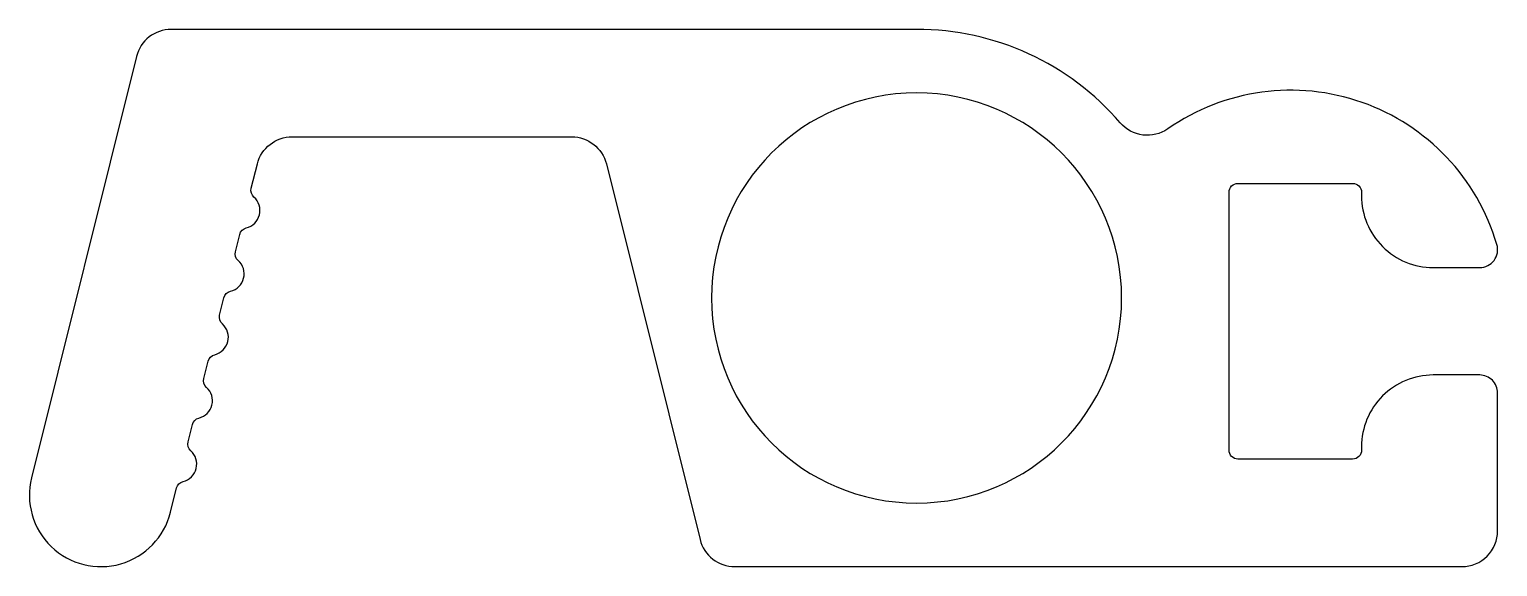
# Model space of a CAD drawing. Extents: x 139.6 to 180.6, y 210.4 to 225.4.
import ezdxf

# ---------------------------------------------------------------- set-up
doc = ezdxf.new("R2010")
doc.units = 0
doc.layers.add('121', color=7, linetype='CONTINUOUS')

msp = doc.modelspace()

# ---------------------------------------------------------------- linework, layer by layer
at = {"layer": '121', "color": 7, "linetype": 'CONTINUOUS'}
for points in [[(146.918, 222.439), (154.724, 222.439, -0.344328), (155.695, 221.681), (158.309, 211.197, 0.344328), (159.279, 210.439), (179.582, 210.439, 0.414214), (180.582, 211.439), (180.582, 215.289, 0.414214), (180.082, 215.789), (178.782, 215.789, 0.414214), (176.782, 213.789), (176.782, 213.689, -0.414214), (176.532, 213.439), (173.332, 213.439, -0.414214), (173.082, 213.689), (173.082, 220.889, -0.414214), (173.332, 221.139), (176.532, 221.139, -0.414214), (176.782, 220.889), (176.782, 220.789, 0.414214), (178.782, 218.789), (180.082, 218.789, 0.500592), (180.562, 219.43, 0.512354), (171.374, 222.661, -0.384805), (170.044, 222.829, 0.218516), (164.357, 225.439), (143.543, 225.439, 0.344328), (142.573, 224.681), (139.642, 212.922, 1), (143.523, 211.955), (143.692, 212.634, -0.278179), (143.875, 212.816, 0.603023), (144.089, 213.674, -0.278179), (144.013, 213.921), (144.133, 214.404, -0.278179), (144.316, 214.586, 0.603023), (144.53, 215.444, -0.278179), (144.454, 215.691), (144.575, 216.174, -0.278179), (144.758, 216.356, 0.603023), (144.972, 217.214, -0.278179), (144.896, 217.461), (145.016, 217.944, -0.278179), (145.199, 218.126, 0.603023), (145.413, 218.985, -0.278179), (145.337, 219.231), (145.457, 219.714, -0.278179), (145.64, 219.896, 0.603023), (145.854, 220.755, -0.278179), (145.778, 221.001), (145.948, 221.681, -0.344347)], [(158.632, 217.939, 1), (170.082, 217.939, 1)]]:
    msp.add_lwpolyline(points, format="xyb", close=True, dxfattribs=at)

doc.saveas('drawing.dxf')
